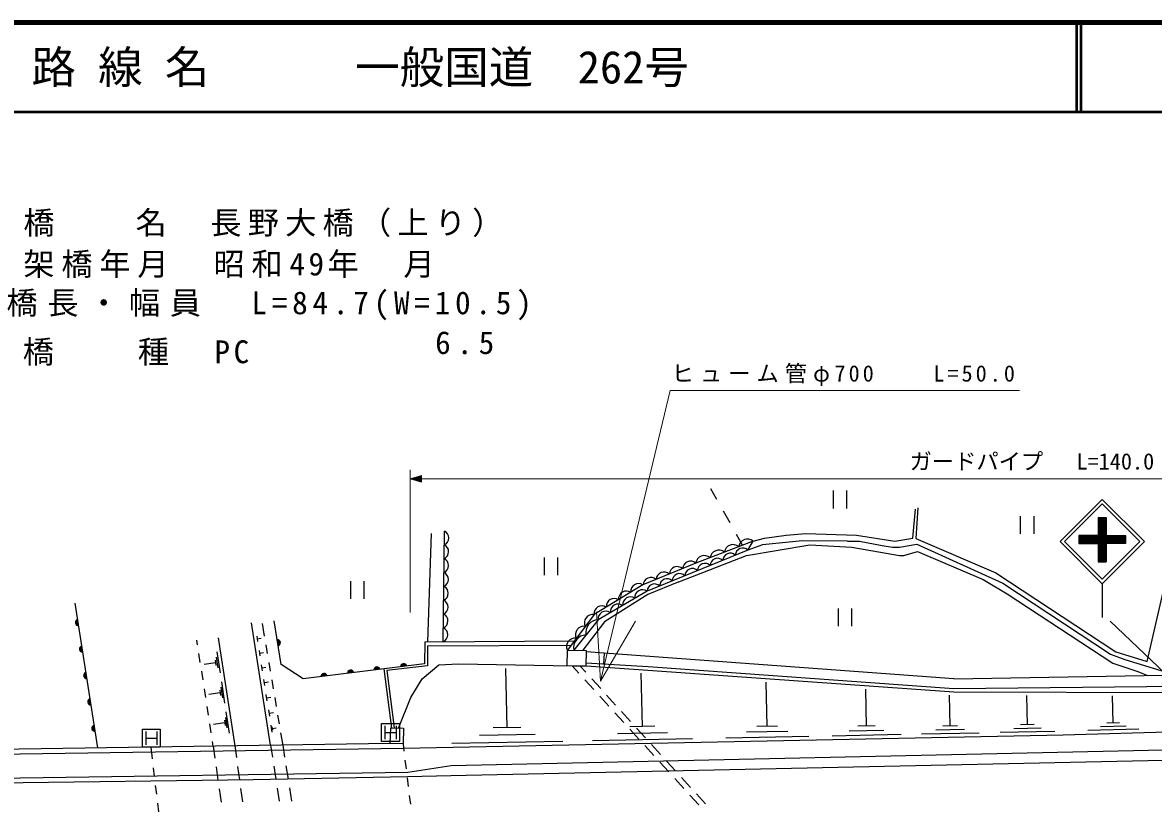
# Model space of a CAD drawing. Units: millimetres, scale not verified. Extents: x 40000 to 680000, y 20000 to 380000.
# Drawn here: x 179397 to 306379, y 291888 to 380000 of the extents above; entities that cross this region are included whole.
import ezdxf
from ezdxf.enums import TextEntityAlignment as Align

# ---------------------------------------------------------------- set-up
doc = ezdxf.new("R2010")
doc.units = ezdxf.units.MM
doc.header["$LTSCALE"] = 1000
for name, color, linetype, lineweight in [('M-BGD', 7, 'Continuous', 25), ('M-STR-HTXT', 7, 'Continuous', 13), ('M-STR-STR1', 1, 'Continuous', 25), ('M-STR-STRC', 7, 'Continuous', 25), ('M-STR-STRD', 7, 'Continuous', 25), ('M-TTL', 2, 'Continuous', 140), ('M-TTL-LINE', 7, 'Continuous', 50)]:
    doc.layers.add(name, color=color, linetype=linetype, lineweight=lineweight)
doc.layers.add('M-TTL-TXT', color=7, linetype='Continuous')
doc.styles.add('ＭＳ ゴシック', font='')
doc.styles.get('ＭＳ ゴシック').set_extended_font_data('MS Gothic')

msp = doc.modelspace()

# ---------------------------------------------------------------- hatches: boundary and pattern name
at = {"layer": 'M-STR-STRC'}
h = msp.add_hatch(dxfattribs=at)
h.set_pattern_fill('USER', color=256, style=0, pattern_type=2)
h.set_pattern_definition([(45, (815745, 445631), (-70.7128, 70.7128), []), (135, (815745, 445631), (-70.71634, -70.71634), [])])
h.paths.add_polyline_path([(298010, 321508), (298010, 322408), (300171, 322408), (300171, 324440), (301071, 324440), (301071, 319475), (300171, 319475), (300171, 321508)])
h = msp.add_hatch(dxfattribs=at)
h.set_pattern_fill('USER', color=256, style=0, pattern_type=2)
h.set_pattern_definition([(45, (303206, 322083), (-70.7107, 70.7107), []), (135, (303206, 322083), (-70.7107, -70.7107), [])])
h.paths.add_polyline_path([(301071, 322408), (303233, 322408), (303233, 321508), (301071, 321508)])

# ---------------------------------------------------------------- linework, layer by layer
at = {"layer": 'M-BGD'}
for p, q in [((257362, 326446), (256686, 327639)), ((270428, 327463), (270428, 325463)), ((271928, 327463), (271928, 325463)), ((258841, 323835), (258101, 325141)), ((279381, 322102), (279648, 325356)), ((279944, 325504), (279684, 322073)), ((291437, 324598), (291437, 322598)), ((292937, 324598), (292937, 322598)), ((225282, 322637), (224863, 310483)), ((226642, 310493), (226763, 322917)), ((265160, 322467), (267361, 322637)), ((267361, 322637), (273034, 322467)), ((261435, 321790), (254986, 319314)), ((260256, 321337), (259580, 322530)), ((260673, 320181), (267785, 321367)), ((260848, 320770), (261435, 321790)), ((262492, 321363), (260848, 320770)), ((261435, 321790), (262705, 322129)), ((266965, 321821), (262492, 321363)), ((262705, 322129), (265160, 322467)), ((272018, 321790), (266965, 321821)), ((267785, 321367), (272526, 321113)), ((272018, 321790), (273373, 321790)), ((273034, 322467), (277352, 321790)), ((273373, 321790), (275913, 321282)), ((275913, 321282), (277098, 321113)), ((277352, 321790), (279381, 322102)), ((277860, 321113), (279807, 321451)), ((279684, 322073), (288697, 318234)), ((279807, 321451), (289459, 317049)), ((260848, 320770), (249518, 316172)), ((253103, 317199), (260673, 320181)), ((272526, 321113), (277860, 320181)), ((277098, 321113), (277860, 321113)), ((277860, 320181), (278368, 320181)), ((278368, 320181), (279892, 320605)), ((279892, 320605), (287258, 317472)), ((237960, 319960), (237960, 317960)), ((239460, 319960), (239460, 317960)), ((254986, 319314), (249064, 316868)), ((287258, 317472), (289967, 315863)), ((288697, 318234), (302159, 309344)), ((305672, 308278), (308044, 318495)), ((216201, 317300), (216201, 315300)), ((217701, 317300), (217701, 315300)), ((249064, 316868), (243567, 313544)), ((253103, 317199), (249624, 315783)), ((289459, 317049), (301567, 309090)), ((249518, 316172), (244016, 312958)), ((249624, 315783), (244723, 312725)), ((289967, 315863), (301821, 308074)), ((185273, 314820), (187823, 298571)), ((270974, 314230), (270974, 312230)), ((272474, 314230), (272474, 312230)), ((207252, 298859), (205092, 312592)), ((206300, 312518), (206536, 311122)), ((208447, 307929), (207639, 312820)), ((243567, 313544), (240568, 309553)), ((244016, 312958), (241294, 309541)), ((244723, 312725), (242314, 309523)), ((199049, 310148), (198970, 310660)), ((201372, 310916), (203221, 298799)), ((205824, 310511), (205731, 311103)), ((205778, 310807), (206173, 310869)), ((206703, 310136), (206869, 309150)), ((224554, 310482), (224526, 308011)), ((224554, 310482), (241332, 310571)), ((224859, 310021), (240984, 310107)), ((224859, 310021), (224879, 307784)), ((199352, 308171), (199200, 309160)), ((201135, 308747), (201318, 307553)), ((201204, 309368), (201568, 306980)), ((206080, 308889), (205982, 309509)), ((206031, 309199), (206444, 309264)), ((240537, 307781), (240568, 309553)), ((240568, 309553), (242669, 309517)), ((242669, 309517), (242638, 307745)), ((283967, 306326), (242666, 309361)), ((244705, 309211), (244644, 307998)), ((301567, 309090), (303175, 308497)), ((302159, 309344), (305672, 308278)), ((201067, 308126), (199794, 307931)), ((201022, 308424), (201113, 307827)), ((206339, 307238), (206237, 307887)), ((206288, 307563), (206720, 307631)), ((207036, 308164), (207203, 307178)), ((210898, 306332), (208447, 307929)), ((224526, 308011), (210898, 306332)), ((219947, 307447), (220803, 300773)), ((224879, 307784), (220298, 307245)), ((224273, 306338), (226129, 307905)), ((226129, 307905), (228330, 307989)), ((228330, 307989), (243231, 307735)), ((233799, 300835), (233668, 307499)), ((242638, 307745), (240537, 307781)), ((241114, 307771), (241859, 306954)), ((242004, 307756), (242628, 307071)), ((242645, 308109), (249656, 307719)), ((243231, 307735), (249592, 307300)), ((249592, 307300), (283956, 304857)), ((249656, 307719), (283979, 305231)), ((301821, 308074), (304615, 307143)), ((303175, 308497), (309061, 306712)), ((199655, 306194), (199504, 307183)), ((206603, 305559), (206497, 306236)), ((207369, 306192), (207536, 305206)), ((220298, 307245), (221122, 300814)), ((222986, 304220), (224273, 306338)), ((242532, 306215), (243542, 305106)), ((243301, 306332), (244311, 305223)), ((248993, 300963), (248876, 306949)), ((283967, 306326), (307483, 306715)), ((304615, 307143), (305705, 306686)), ((199958, 304218), (199807, 305206)), ((201538, 305047), (201629, 304451)), ((201651, 305369), (201833, 304177)), ((201719, 305989), (202083, 303605)), ((206550, 305898), (207001, 305969)), ((263001, 300987), (262899, 305954)), ((274160, 301012), (274074, 305160)), ((283956, 304857), (344747, 304687)), ((283979, 305231), (317212, 305599)), ((201583, 304749), (200311, 304555)), ((206872, 303850), (206761, 304557)), ((206816, 304204), (207287, 304278)), ((207703, 304219), (207869, 303233)), ((221594, 300800), (222986, 304220)), ((244215, 304366), (245225, 303257)), ((244984, 304484), (245994, 303375)), ((283555, 301034), (283484, 304491)), ((292234, 301166), (292166, 304434)), ((301867, 301354), (301781, 304407)), ((200262, 302241), (200110, 303229)), ((202234, 302614), (202598, 300234)), ((207145, 302112), (207029, 302848)), ((207087, 302480), (207578, 302557)), ((208036, 302247), (208203, 301261)), ((245899, 302518), (246909, 301409)), ((246668, 302635), (247678, 301526)), ((200565, 300264), (200413, 301252)), ((202099, 301376), (200829, 301182)), ((202053, 301673), (202144, 301078)), ((202166, 301995), (202348, 300805)), ((207423, 300343), (207303, 301109)), ((250396, 300991), (247590, 300936)), ((264165, 301011), (261837, 300963)), ((275132, 301032), (273188, 300992)), ((284365, 301050), (282745, 301017)), ((293000, 301181), (291468, 301150)), ((303309, 301013), (300447, 300932)), ((302583, 301374), (301152, 301334)), ((207495, 300550), (207435, 300933)), ((207465, 300742), (207874, 300806)), ((208369, 300275), (208605, 298879)), ((220674, 299058), (220729, 300826)), ((220729, 300826), (222168, 300782)), ((222168, 300782), (222113, 299014)), ((236939, 300063), (230692, 299941)), ((235361, 300866), (232237, 300804)), ((251814, 300270), (246202, 300160)), ((247582, 300670), (248592, 299561)), ((248351, 300787), (249361, 299678)), ((267684, 299841), (258370, 299649)), ((259318, 299269), (296233, 300031)), ((265342, 300414), (260686, 300318)), ((278069, 300056), (270293, 299895)), ((276114, 300534), (272226, 300454)), ((286814, 300236), (280332, 300103)), ((285184, 300635), (281943, 300568)), ((295315, 300412), (289187, 300285)), ((293774, 300789), (290710, 300725)), ((296233, 300031), (314182, 300539)), ((304751, 300672), (299027, 300510)), ((133249, 297237), (222171, 298540)), ((200795, 298763), (200717, 299275)), ((200795, 298763), (200985, 297425)), ((203221, 298799), (203404, 297471)), ((207252, 298859), (207453, 297522)), ((208605, 298879), (208815, 297537)), ((222113, 299014), (220674, 299058)), ((222171, 298540), (259318, 299269)), ((240079, 299292), (227585, 299047)), ((254635, 299577), (243411, 299357)), ((249265, 298821), (250275, 297712)), ((250034, 298939), (251044, 297830)), ((201126, 296435), (201337, 294950)), ((203540, 296480), (203744, 294994)), ((207601, 296534), (207824, 295050)), ((208969, 296549), (209201, 295067)), ((250949, 296973), (251959, 295864)), ((251718, 297090), (252728, 295981)), ((252632, 295125), (253642, 294016)), ((253401, 295242), (254411, 294133)), ((201477, 293960), (201688, 292475)), ((203880, 294004), (204085, 292518)), ((207973, 294061), (208196, 292578)), ((209355, 294079), (209587, 292597)), ((255085, 293394), (256095, 292285)), ((254316, 293276), (255326, 292167))]:
    msp.add_line(p, q, dxfattribs=at)
for centre, radius, start, end in [((226402, 322144), 853, 293.88979, 64.99429), ((226387, 320591), 853, 293.88979, 64.99429), ((259194, 320399), 996, 50.86261, 171.15066), ((260806, 321018), 996, 50.86261, 171.15066), ((255969, 319160), 996, 50.86261, 171.15066), ((257582, 319780), 996, 50.86261, 171.15066), ((258850, 319598), 834, 45.69794, 178.47739), ((260266, 320173), 834, 45.69794, 178.47739), ((226372, 319038), 853, 293.88979, 64.99429), ((252914, 318035), 891, 48.48294, 176.3953), ((254395, 318646), 891, 48.48294, 176.3953), ((256017, 318449), 834, 45.69794, 178.47739), ((257433, 319024), 834, 45.69794, 178.47739), ((226357, 317485), 853, 293.88979, 64.99429), ((249954, 316812), 891, 48.48294, 176.3953), ((251434, 317423), 891, 48.48294, 176.3953), ((251768, 316725), 834, 45.69794, 178.47739), ((253184, 317299), 834, 45.69794, 178.47739), ((254601, 317874), 834, 45.69794, 178.47739), ((226342, 315932), 853, 293.88979, 64.99429), ((248581, 316115), 895, 57.34007, 184.97644), ((249024, 315438), 884, 56.04754, 184.5293), ((250352, 316150), 834, 45.69794, 178.47739), ((226327, 314379), 853, 293.88979, 64.99429), ((245832, 314453), 895, 57.34007, 184.97644), ((247207, 315284), 895, 57.34007, 184.97644), ((247649, 314635), 884, 56.04754, 184.5293), ((244458, 313622), 895, 57.34007, 184.97644), ((244898, 313028), 884, 56.04754, 184.5293), ((246273, 313832), 884, 56.04754, 184.5293), ((185671, 312632), 354, 107.71545, 270.12063), ((185671, 312632), 283, 109.93949, 267.89659), ((185671, 312632), 212, 113.68581, 264.15026), ((185671, 312632), 142, 121.39754, 256.43853), ((185671, 312632), 100, 131.71521, 246.12087), ((185671, 312632), 100, 131.71521, 246.12087), ((226311, 312826), 853, 293.88979, 64.99429), ((243420, 312613), 942, 81.07508, 205.0809), ((244074, 311516), 1443, 92.27476, 190.65281), ((226296, 311273), 853, 293.88979, 64.99429), ((242713, 309807), 1443, 92.27476, 190.65281), ((242421, 311283), 942, 81.07508, 205.0809), ((186137, 309668), 354, 107.71545, 270.12063), ((186137, 309668), 283, 109.93949, 267.89659), ((186137, 309668), 212, 113.68581, 264.15026), ((207990, 310366), 354, 288.18293, 90.58811), ((207990, 310366), 283, 290.40697, 88.36407), ((207990, 310366), 212, 294.15329, 84.61774), ((207990, 310366), 142, 301.86502, 76.90601), ((207990, 310366), 100, 312.18269, 66.58835), ((207990, 310366), 100, 312.18269, 66.58835), ((241421, 309952), 942, 81.07508, 205.0809), ((186137, 309668), 142, 121.39754, 256.43853), ((186137, 309668), 100, 131.71521, 246.12087), ((186137, 309668), 100, 131.71521, 246.12087), ((219207, 307301), 354, 15.82175, 178.22692), ((219207, 307301), 283, 18.04579, 176.00289), ((219207, 307301), 212, 21.79211, 172.25656), ((219207, 307301), 142, 29.50384, 164.54483), ((219207, 307301), 100, 39.8215, 154.22717), ((219207, 307301), 100, 39.8215, 154.22717), ((222185, 307668), 354, 15.82175, 178.22692), ((222185, 307668), 283, 18.04579, 176.00289), ((222185, 307668), 212, 21.79211, 172.25656), ((222185, 307668), 142, 29.50384, 164.54483), ((222185, 307668), 100, 39.8215, 154.22717), ((222185, 307668), 100, 39.8215, 154.22717), ((186602, 306704), 354, 107.71545, 270.12063), ((186602, 306704), 283, 109.93949, 267.89659), ((186602, 306704), 212, 113.68581, 264.15026), ((186602, 306704), 142, 121.39754, 256.43853), ((186602, 306704), 100, 131.71521, 246.12087), ((186602, 306704), 100, 131.71521, 246.12087), ((213252, 306568), 354, 15.82175, 178.22692), ((213252, 306568), 283, 18.04579, 176.00289), ((213252, 306568), 212, 21.79211, 172.25656), ((213252, 306568), 142, 29.50384, 164.54483), ((213252, 306568), 100, 39.8215, 154.22717), ((213252, 306568), 100, 39.8215, 154.22717), ((216230, 306935), 354, 15.82175, 178.22692), ((216230, 306935), 283, 18.04579, 176.00289), ((216230, 306935), 212, 21.79211, 172.25656), ((216230, 306935), 142, 29.50384, 164.54483), ((216230, 306935), 100, 39.8215, 154.22717), ((216230, 306935), 100, 39.8215, 154.22717), ((187067, 303740), 354, 107.71545, 270.12063), ((187067, 303740), 283, 109.93949, 267.89659), ((187067, 303740), 212, 113.68581, 264.15026), ((187067, 303740), 142, 121.39754, 256.43853), ((187067, 303740), 100, 131.71521, 246.12087), ((187067, 303740), 100, 131.71521, 246.12087), ((187532, 300777), 354, 107.71545, 270.12063), ((187532, 300777), 283, 109.93949, 267.89659), ((187532, 300777), 212, 113.68581, 264.15026), ((187532, 300777), 142, 121.39754, 256.43853), ((187532, 300777), 100, 131.71521, 246.12087), ((187532, 300777), 100, 131.71521, 246.12087)]:
    msp.add_arc(centre, radius, start, end, dxfattribs=at)
at = {"layer": 'M-STR-HTXT'}
for p, q in [((244292, 306043), (252101, 338698)), ((252101, 338698), (291351, 338698)), ((222924, 313771), (222924, 329771)), ((222924, 328771), (224174, 329146)), ((223424, 328921), (224174, 328921)), ((224174, 328996), (223674, 328996)), ((223924, 329071), (224174, 329071)), ((224174, 328396), (224174, 329146)), ((222924, 328771), (224174, 328396)), ((222924, 328771), (224174, 328771)), ((224174, 328846), (223174, 328846)), ((224174, 328696), (223174, 328696)), ((223424, 328621), (224174, 328621)), ((224174, 328546), (223674, 328546)), ((223924, 328471), (224174, 328471)), ((224174, 328771), (361301, 328771)), ((244292, 306043), (243848, 313860)), ((244292, 306043), (248224, 312814))]:
    msp.add_line(p, q, dxfattribs=at)
at = {"layer": 'M-STR-STR1'}
for p, q in [((220674, 299058), (138528, 297841)), ((220674, 299058), (138528, 297841)), ((193808, 298660), (193959, 297338)), ((222113, 299014), (222214, 298190)), ((222334, 297198), (222455, 296205)), ((194073, 296345), (194186, 295351)), ((222575, 295212), (222696, 294220)), ((194300, 294357), (194414, 293364)), ((194527, 292370), (194641, 291377)), ((222817, 293227), (222937, 292234))]:
    msp.add_line(p, q, dxfattribs=at)
at = {"layer": 'M-STR-STRC'}
for p, q in [((295893, 321737), (300631, 326475)), ((300631, 326475), (305368, 321737)), ((296388, 321737), (300631, 325980)), ((300631, 325980), (304873, 321737)), ((300171, 324440), (301071, 324440)), ((300171, 324440), (300171, 322408)), ((301071, 324440), (301071, 322408)), ((295893, 321737), (300631, 317000)), ((296388, 321737), (300631, 317494)), ((300171, 322408), (298010, 322408)), ((298010, 322408), (298010, 321508)), ((298010, 321508), (300171, 321508)), ((300171, 321508), (300171, 319475)), ((300631, 317494), (304873, 321737)), ((300631, 317000), (305368, 321737)), ((301071, 322408), (303233, 322408)), ((301071, 321508), (301071, 319475)), ((303233, 321508), (301071, 321508)), ((303233, 322408), (303233, 321508)), ((300171, 319475), (301071, 319475)), ((300631, 317000), (300631, 313212)), ((316545, 298495), (301540, 312784)), ((219712, 299297), (219712, 301297)), ((219712, 301297), (221712, 301297)), ((220087, 301047), (220087, 299547)), ((221337, 301047), (221337, 299547)), ((221712, 301297), (221712, 299297)), ((192858, 298662), (192858, 300662)), ((192858, 300662), (194858, 300662)), ((193233, 300412), (193233, 298912)), ((194483, 300412), (194483, 298912)), ((194858, 300662), (194858, 298662)), ((220087, 300297), (221337, 300297)), ((194858, 298662), (192858, 298662)), ((193233, 299662), (194483, 299662)), ((221712, 299297), (219712, 299297))]:
    msp.add_line(p, q, dxfattribs=at)
at = {"layer": 'M-STR-STRD'}
for p, q in [((321973, 298612), (227505, 296571)), ((227500, 295467), (322043, 297491)), ((227505, 296571), (222659, 295806)), ((222659, 295806), (137313, 294527)), ((137388, 294163), (205279, 295022)), ((205279, 295022), (222629, 295367)), ((222629, 295367), (227500, 295467))]:
    msp.add_line(p, q, dxfattribs=at)
at = {"layer": 'M-TTL'}
msp.add_line((680000, 380000), (40000, 380000), dxfattribs=at)
at = {"layer": 'M-TTL-LINE'}
for p, q in [((297750, 380000), (297750, 370000)), ((298250, 380000), (298250, 370000)), ((40000, 370000), (680000, 370000))]:
    msp.add_line(p, q, dxfattribs=at)

# ---------------------------------------------------------------- texts
at = {"layer": 'M-STR-HTXT', "style": 'ＭＳ ゴシック'}
msp.add_text('ガードパイプ   L=140.0', height=1833, dxfattribs=at).set_placement((292737, 329271), align=Align.BOTTOM_CENTER)
for s, insert, char_height, attachment_point in [('\\T1.2;橋\u3000\u3000名\u3000長野大橋（上り）', (179479, 355916), 2566, 7), ('\\T1.22;架橋年月\u3000昭和49年\u3000月', (179479, 351332), 2566, 7), ('\\T1.31;橋長・幅員\u3000L=84.7(W=10.5)', (177583, 346572), 2566, 7), ('\\T1.23;橋\u3000\u3000種\u3000PC', (179416, 341479), 2566, 7), ('\\T1.4;6.5', (225726, 342747), 2566, 7), ('\\T1.27;ヒューム管φ700\u3000\u3000L=50.0', (271726, 339198), 1833, 8)]:
    msp.add_mtext(s, dxfattribs=dict(at, insert=insert, char_height=char_height, attachment_point=attachment_point))
at = {"layer": 'M-TTL-TXT', "style": 'ＭＳ ゴシック'}
for s, p in [('路 線 名', (180380, 375000)), ('一般国道\u3000262号', (216734, 375000))]:
    msp.add_text(s, height=3666, dxfattribs=at).set_placement(p, align=Align.MIDDLE_LEFT)

doc.saveas('drawing.dxf')
